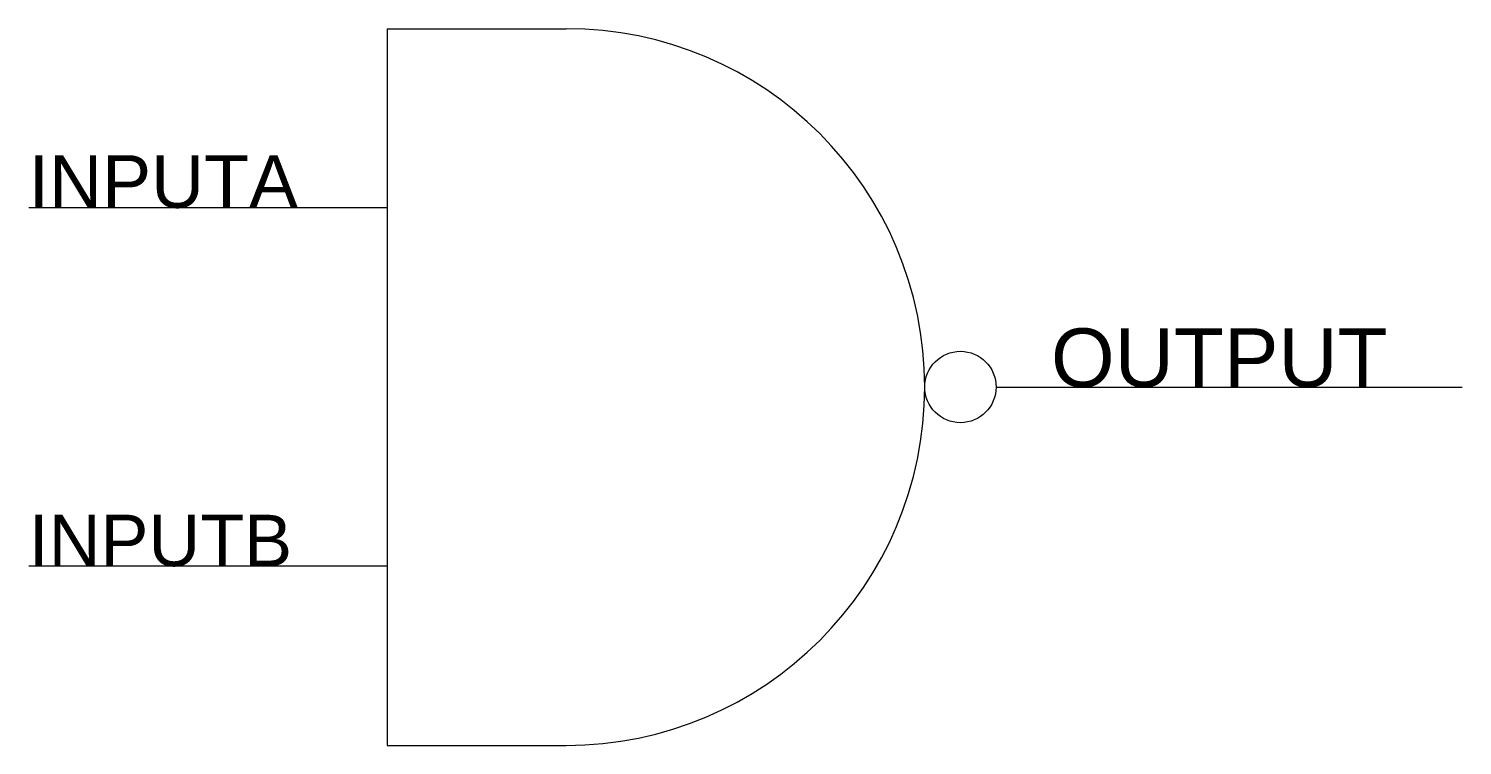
# Model space of a CAD drawing. Header units: millimetres. Extents: x -100 to 300, y -100 to 100.
import ezdxf

# ---------------------------------------------------------------- set-up
doc = ezdxf.new("R2010")
doc.units = ezdxf.units.MM
doc.styles.get("Standard").update_dxf_attribs({"font": 'arial.ttf'})

msp = doc.modelspace()

# ---------------------------------------------------------------- linework, layer by layer
for p, q in [((0, 100), (0, -100)), ((0, 100), (50, 100)), ((0, 50), (-100, 50)), ((169.93, 0), (300, 0)), ((0, -50), (-100, -50)), ((0, -100), (50, -100))]:
    msp.add_line(p, q)
msp.add_circle((159.96, 0), 9.96)
msp.add_arc((50, 0), 100, 270, 90)

# ---------------------------------------------------------------- texts
for tag, p, height in [('INPUTA', (-100, 50), 14.67), ('OUTPUT', (185.23, 0), 16.36), ('INPUTB', (-100, -50), 14.35)]:
    msp.add_attdef(tag, p, '0', height=height)

doc.saveas('drawing.dxf')
